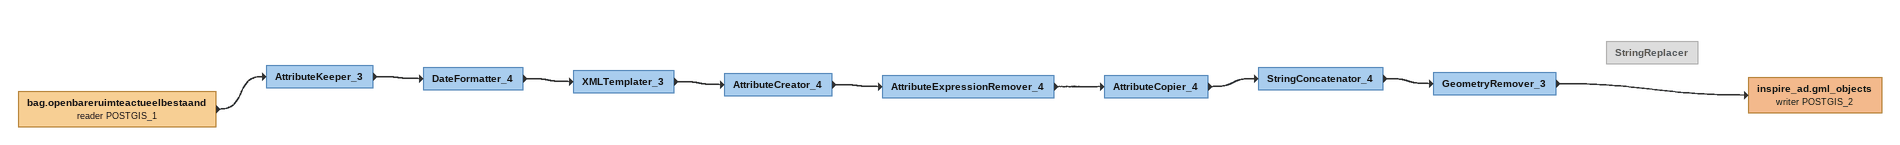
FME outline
bag.openbareruimteactueelbestaand (reader POSTGIS_1)
    -> AttributeKeeper_3
AttributeKeeper_3
    -> DateFormatter_4
DateFormatter_4
    -> XMLTemplater_3
XMLTemplater_3
    -> AttributeCreator_4
AttributeCreator_4
    -> AttributeExpressionRemover_4
AttributeExpressionRemover_4
    -> AttributeCopier_4
AttributeCopier_4
    -> StringConcatenator_4
StringConcatenator_4
    -> GeometryRemover_3
GeometryRemover_3
    -> inspire_ad.gml_objects (writer POSTGIS_2)
inspire_ad.gml_objects (writer POSTGIS_2)
StringReplacer [off]
